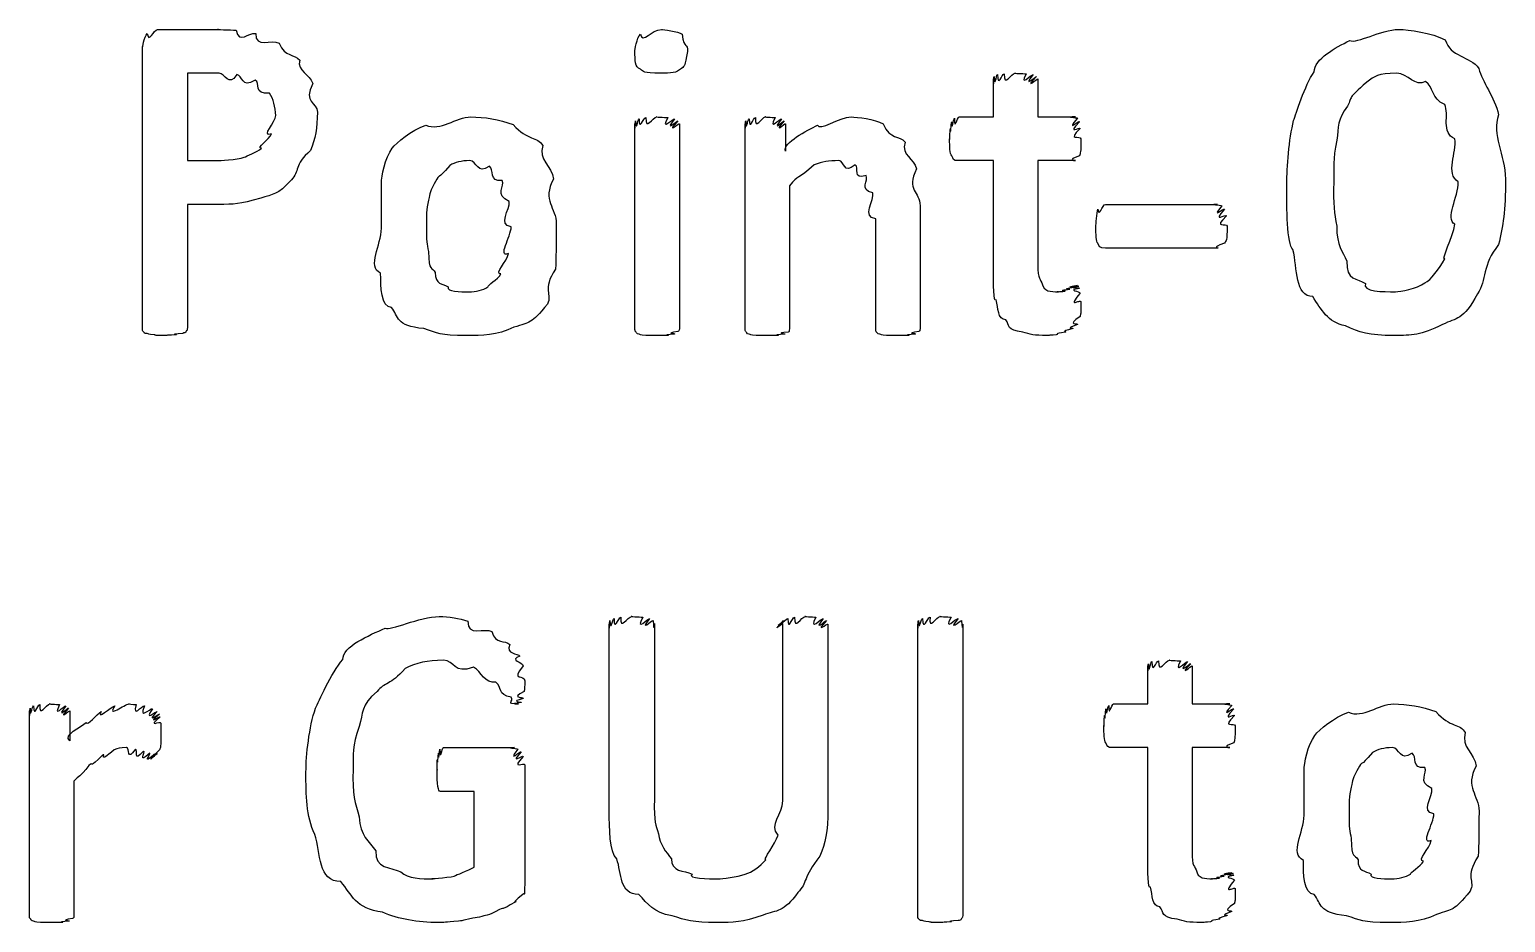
# Model space of a CAD drawing. Header units: millimetres. Extents: x 0 to 216, y 0 to 279.
# Drawn here: x 45.33 to 57.23, y 86.07 to 93.28 of the extents above; entities that cross this region are included whole.
import ezdxf

# ---------------------------------------------------------------- set-up
doc = ezdxf.new("R2010")
doc.units = ezdxf.units.MM
doc.layers.get('0').update_dxf_attribs({"linetype": 'CONTINUOUS'})

msp = doc.modelspace()

# ---------------------------------------------------------------- linework, layer by layer
at = {"color": 0}
for p, q in [((46.3628, 93.2766), (46.8535, 93.2766)), ((46.2414, 90.8678), (46.2414, 93.139)), ((50.6374, 93.1002), (50.6374, 93.1002)), ((46.8588, 92.9238), (46.6051, 92.9238)), ((46.6051, 92.9238), (46.6051, 92.2182)), ((53.104, 92.571), (53.104, 92.8797)), ((53.4624, 92.8797), (53.4624, 92.571)), ((47.6525, 92.6098), (47.6525, 92.6098)), ((47.3163, 92.5823), (47.3163, 92.5823)), ((50.213, 90.8625), (50.213, 92.516)), ((50.5714, 92.516), (50.5714, 90.8625)), ((51.1016, 90.8625), (51.1016, 92.516)), ((51.4269, 92.516), (51.4269, 92.2955)), ((52.8285, 92.571), (53.104, 92.571)), ((53.4624, 92.571), (53.7655, 92.571)), ((46.6051, 92.2182), (46.8535, 92.2182)), ((53.104, 92.2182), (52.8228, 92.2182)), ((53.104, 91.3253), (53.104, 92.2182)), ((53.7655, 92.2182), (53.4624, 92.2182)), ((53.4624, 92.2182), (53.4624, 91.4467)), ((51.46, 92.0143), (51.46, 90.8625)), ((56.8537, 92.0475), (56.8537, 92.0475)), ((57.234, 92.0694), (57.234, 92.0694)), ((46.8535, 91.8655), (46.6051, 91.8655)), ((46.6051, 91.8655), (46.6051, 90.8734)), ((52.5127, 91.8545), (52.5127, 90.8625)), ((54.0082, 91.8655), (54.912, 91.8655)), ((49.2153, 91.6838), (49.2153, 91.6838)), ((49.579, 91.7056), (49.579, 91.7056)), ((52.1547, 90.8625), (52.1547, 91.7497)), ((54.9892, 91.6891), (54.9892, 91.6891)), ((54.912, 91.5127), (54.0082, 91.5127)), ((53.8095, 91.0773), (53.8095, 91.0773)), ((50.0063, 86.9735), (50.0063, 88.4784)), ((50.37, 88.4837), (50.37, 87.0673)), ((51.4064, 87.0507), (51.4064, 88.4837)), ((51.7701, 88.4784), (51.7701, 87.001)), ((52.4937, 86.13), (52.4937, 88.4784)), ((52.8574, 88.4784), (52.8574, 86.13)), ((54.3486, 87.8336), (54.3486, 88.1422)), ((54.7067, 88.1422), (54.7067, 87.8336)), ((49.324, 88.0209), (49.324, 88.0209)), ((45.3305, 86.1247), (45.3305, 87.7782)), ((45.6558, 87.7782), (45.6558, 87.5358)), ((54.0727, 87.8336), (54.3486, 87.8336)), ((54.7067, 87.8336), (55.0101, 87.8336)), ((46.3889, 87.5965), (46.3889, 87.5965)), ((48.6682, 87.4808), (49.2414, 87.4808)), ((54.3486, 87.4808), (54.0674, 87.4808)), ((54.3486, 86.5875), (54.3486, 87.4808)), ((55.0101, 87.4808), (54.7067, 87.4808)), ((54.7067, 87.4808), (54.7067, 86.7089)), ((49.324, 87.3428), (49.324, 86.3836)), ((45.689, 87.2105), (45.689, 86.1247)), ((48.9162, 87.128), (48.6463, 87.128)), ((48.9162, 86.5159), (48.9162, 87.128)), ((56.6568, 86.946), (56.6568, 86.946)), ((57.0205, 86.9678), (57.0205, 86.9678)), ((55.0541, 86.3395), (55.0541, 86.3395))]:
    msp.add_line(p, q, dxfattribs=at)
for points in [[(46.2414, 93.139), (46.2414, 93.1139), (46.2538, 93.2215), (46.2802, 93.2437)], [(46.2802, 93.2437), (46.2926, 93.158), (46.3324, 93.2766), (46.3628, 93.2766)], [(46.8535, 93.2766), (46.8175, 93.2766), (46.9526, 93.2737), (46.9967, 93.2713)], [(46.9967, 93.2713), (47.0242, 93.1513), (47.093, 93.2575), (47.1565, 93.2437)], [(47.1565, 93.2437), (47.148, 93.1224), (47.2803, 93.2021), (47.3438, 93.1665)], [(50.213, 93.1002), (50.213, 93.1072), (50.2267, 93.212), (50.2571, 93.2381)], [(50.2571, 93.2381), (50.2751, 93.158), (50.3467, 93.2766), (50.4278, 93.2766)], [(50.4278, 93.2766), (50.4363, 93.2766), (50.5629, 93.2628), (50.5933, 93.2381)], [(50.5933, 93.2381), (50.6127, 93.1115), (50.6374, 93.1693), (50.6374, 93.1002)], [(55.9774, 93.1884), (56.0395, 93.158), (56.2225, 93.2766), (56.3742, 93.2766)], [(56.3742, 93.2766), (56.4515, 93.2766), (56.6416, 93.249), (56.7489, 93.194)], [(47.3438, 93.1665), (47.395, 93.048), (47.4652, 93.0836), (47.5093, 93.0286)], [(50.2571, 92.9569), (50.213, 92.9707), (50.213, 93.03), (50.213, 93.1002)], [(50.6374, 93.1002), (50.6127, 92.9749), (50.6208, 92.9873), (50.5876, 92.9626)], [(55.6906, 92.9351), (55.6934, 93.0409), (55.8631, 93.1291), (55.9774, 93.1884)], [(56.7489, 93.194), (56.7849, 93.0522), (56.9489, 93.0645), (57.0191, 92.9626)], [(47.5093, 93.0286), (47.4871, 92.9418), (47.5918, 92.9143), (47.6141, 92.8412)], [(47.002, 92.9128), (46.936, 92.8053), (46.9057, 92.9238), (46.8588, 92.9238)], [(47.1509, 92.8688), (47.0352, 92.7943), (47.0531, 92.9086), (47.002, 92.9128)], [(47.2666, 92.764), (47.1304, 92.7474), (47.1978, 92.8469), (47.1509, 92.8688)], [(50.4225, 92.9238), (50.2708, 92.9238), (50.286, 92.9351), (50.2571, 92.9569)], [(50.5876, 92.9626), (50.5506, 92.9238), (50.5023, 92.9238), (50.4225, 92.9238)], [(53.104, 92.8797), (53.104, 92.7806), (53.1054, 92.8882), (53.1096, 92.8963)], [(53.1096, 92.8963), (53.1153, 92.7943), (53.1262, 92.9086), (53.1372, 92.9128)], [(53.1372, 92.9128), (53.14, 92.8028), (53.1703, 92.9185), (53.1922, 92.9185)], [(53.1922, 92.9185), (53.1883, 92.8053), (53.2476, 92.9238), (53.2804, 92.9238)], [(53.2804, 92.9238), (53.2585, 92.9238), (53.3467, 92.921), (53.3686, 92.9185)], [(53.3686, 92.9185), (53.3054, 92.8028), (53.4127, 92.9157), (53.424, 92.9128)], [(53.424, 92.9128), (53.3315, 92.7943), (53.4472, 92.9033), (53.4515, 92.8963)], [(53.4515, 92.8963), (53.3425, 92.7806), (53.4624, 92.8825), (53.4624, 92.8797)], [(55.5255, 92.5435), (55.5431, 92.589), (55.6161, 92.8275), (55.6906, 92.9351)], [(56.1149, 92.8522), (55.9551, 92.7104), (56.0007, 92.7393), (55.9608, 92.6592)], [(56.3577, 92.9238), (56.2007, 92.9238), (56.1813, 92.8991), (56.1149, 92.8522)], [(56.5891, 92.8578), (56.5065, 92.8053), (56.4487, 92.9238), (56.3577, 92.9238)], [(56.7436, 92.6705), (56.6346, 92.7171), (56.6554, 92.8137), (56.5891, 92.8578)], [(57.0191, 92.9626), (57.0466, 92.8494), (57.1458, 92.7379), (57.1789, 92.5876)], [(47.3163, 92.5823), (47.3107, 92.6511), (47.2997, 92.7156), (47.2666, 92.764)], [(47.6141, 92.8412), (47.534, 92.6814), (47.6525, 92.6938), (47.6525, 92.6098)], [(47.6525, 92.6098), (47.6525, 92.4828), (47.6331, 92.3918), (47.5975, 92.3011)], [(55.9608, 92.6592), (55.874, 92.552), (55.8906, 92.4899), (55.8726, 92.3837)], [(56.8262, 92.3946), (56.7118, 92.4415), (56.7835, 92.5932), (56.7436, 92.6705)], [(47.2832, 92.4334), (47.1921, 92.4084), (47.3163, 92.5297), (47.3163, 92.5823)], [(48.2561, 92.3177), (48.2893, 92.3643), (48.4078, 92.4609), (48.5263, 92.505)], [(48.5263, 92.505), (48.6449, 92.4525), (48.7687, 92.571), (48.8901, 92.571)], [(48.8901, 92.571), (48.9977, 92.571), (49.1172, 92.5505), (49.2319, 92.5103)], [(49.2319, 92.5103), (49.3476, 92.3756), (49.4273, 92.4168), (49.469, 92.3396)], [(50.213, 92.516), (50.213, 92.4235), (50.2144, 92.5297), (50.2186, 92.5382)], [(50.2186, 92.5382), (50.2239, 92.4387), (50.2348, 92.5505), (50.2461, 92.5544)], [(50.2461, 92.5544), (50.249, 92.45), (50.2789, 92.5657), (50.3012, 92.5657)], [(50.3012, 92.5657), (50.2969, 92.4525), (50.3562, 92.571), (50.3894, 92.571)], [(50.3894, 92.571), (50.3671, 92.571), (50.4553, 92.5682), (50.4776, 92.5657)], [(50.4776, 92.5657), (50.4141, 92.45), (50.5217, 92.5615), (50.5326, 92.5544)], [(50.5326, 92.5544), (50.4402, 92.4387), (50.5562, 92.5449), (50.5601, 92.5382)], [(50.5601, 92.5382), (50.4515, 92.4235), (50.5714, 92.523), (50.5714, 92.516)], [(51.1016, 92.516), (51.1016, 92.4235), (51.103, 92.5297), (51.1073, 92.5382)], [(51.1073, 92.5382), (51.1087, 92.4387), (51.1196, 92.5505), (51.1348, 92.5544)], [(51.1348, 92.5544), (51.1376, 92.45), (51.1651, 92.5657), (51.1845, 92.5657)], [(51.1845, 92.5657), (51.1789, 92.4525), (51.2339, 92.571), (51.2671, 92.571)], [(51.2671, 92.571), (51.241, 92.571), (51.3221, 92.5682), (51.3443, 92.5657)], [(51.3443, 92.5657), (51.2851, 92.45), (51.3828, 92.5615), (51.3941, 92.5544)], [(51.3941, 92.5544), (51.3073, 92.4387), (51.4117, 92.5449), (51.416, 92.5382)], [(51.416, 92.5382), (51.3182, 92.4235), (51.4269, 92.523), (51.4269, 92.516)], [(51.4269, 92.2955), (51.4064, 92.3643), (51.6008, 92.4609), (51.6862, 92.505)], [(51.6862, 92.505), (51.6971, 92.4525), (51.864, 92.571), (51.9561, 92.571)], [(51.9561, 92.571), (52.0086, 92.571), (52.1451, 92.552), (52.2153, 92.516)], [(52.2153, 92.516), (52.2704, 92.3794), (52.3476, 92.4292), (52.3917, 92.3671)], [(52.7569, 92.4775), (52.7583, 92.4126), (52.7636, 92.5174), (52.7678, 92.5326)], [(52.7678, 92.5326), (52.7692, 92.4415), (52.7816, 92.5558), (52.79, 92.5601)], [(52.79, 92.5601), (52.7872, 92.4525), (52.8133, 92.571), (52.8285, 92.571)], [(53.7655, 92.571), (53.6691, 92.571), (53.7778, 92.5671), (53.782, 92.5601)], [(53.782, 92.5601), (53.6801, 92.4415), (53.7944, 92.5463), (53.7986, 92.5326)], [(53.7986, 92.5326), (53.6885, 92.4126), (53.8043, 92.4994), (53.8043, 92.4775)], [(55.4701, 92.0309), (55.4701, 92.1632), (55.4881, 92.3893), (55.5255, 92.5435)], [(57.1789, 92.5876), (57.1154, 92.4306), (57.234, 92.2637), (57.234, 92.0694)], [(47.2006, 92.3177), (47.1523, 92.3177), (47.2641, 92.3893), (47.2832, 92.4334)], [(52.7512, 92.3946), (52.7512, 92.3685), (52.7526, 92.4553), (52.7569, 92.4775)], [(52.7678, 92.257), (52.7512, 92.2736), (52.7512, 92.3315), (52.7512, 92.3946)], [(53.8043, 92.4775), (53.691, 92.3685), (53.8095, 92.4278), (53.8095, 92.3946)], [(53.8095, 92.3946), (53.8095, 92.2736), (53.8057, 92.286), (53.7986, 92.257)], [(55.8726, 92.3837), (55.8408, 92.2211), (55.8504, 92.1646), (55.8504, 92.0475)], [(56.8537, 92.0475), (56.745, 92.111), (56.8441, 92.2874), (56.8262, 92.3946)], [(47.0627, 92.2457), (47.0793, 92.2542), (47.1632, 92.2874), (47.2006, 92.3177)], [(47.5975, 92.3011), (47.461, 92.1812), (47.5093, 92.13), (47.443, 92.0641)], [(48.1679, 92.0365), (48.1679, 92.0888), (48.1969, 92.2405), (48.2561, 92.3177)], [(49.469, 92.3396), (49.4316, 92.2253), (49.542, 92.1755), (49.5572, 92.0694)], [(52.3917, 92.3671), (52.3586, 92.2584), (52.4662, 92.2362), (52.4852, 92.1523)], [(52.8228, 92.2182), (52.7763, 92.2182), (52.7816, 92.2306), (52.7678, 92.257)], [(53.7986, 92.257), (53.6773, 92.2182), (53.7792, 92.2182), (53.7655, 92.2182)], [(46.8535, 92.2182), (46.8507, 92.2182), (47.0076, 92.2267), (47.0627, 92.2457)], [(48.7193, 92.1798), (48.6117, 92.0489), (48.6435, 92.1163), (48.6145, 92.0694)], [(48.8791, 92.2182), (48.8142, 92.2182), (48.7634, 92.2045), (48.7193, 92.1798)], [(49.0389, 92.1741), (48.9398, 92.0997), (48.9409, 92.2182), (48.8791, 92.2182)], [(49.1437, 92.0584), (49.028, 92.0447), (49.083, 92.148), (49.0389, 92.1741)], [(51.6587, 92.1854), (51.5278, 92.0598), (51.5288, 92.1096), (51.46, 92.0143)], [(51.8569, 92.2182), (51.7744, 92.2182), (51.7246, 92.2073), (51.6587, 92.1854)], [(51.9892, 92.1854), (51.8915, 92.0997), (51.9081, 92.2182), (51.8569, 92.2182)], [(52.0774, 92.0972), (51.9645, 92.0598), (52.0252, 92.166), (51.9892, 92.1854)], [(52.4852, 92.1523), (52.3946, 91.9759), (52.5127, 91.9716), (52.5127, 91.8545)], [(47.443, 92.0641), (47.3287, 91.9346), (47.2944, 91.9508), (47.195, 91.9152)], [(48.1679, 91.6725), (48.1679, 91.7512), (48.1679, 91.9261), (48.1679, 92.0365)], [(48.6145, 92.0694), (48.5539, 91.9536), (48.562, 91.9649), (48.5482, 91.8986)], [(49.1987, 91.8877), (49.0788, 91.9455), (49.1684, 92.0101), (49.1437, 92.0584)], [(49.5572, 92.0694), (49.4605, 91.8944), (49.579, 91.8408), (49.579, 91.7056)], [(52.1324, 91.9593), (52.0129, 91.9826), (52.1021, 92.0598), (52.0774, 92.0972)], [(55.5198, 91.5017), (55.4701, 91.5416), (55.4701, 91.8326), (55.4701, 92.0309)], [(55.8504, 92.0475), (55.8408, 91.8573), (55.8574, 91.7995), (55.8726, 91.6891)], [(56.8262, 91.7056), (56.745, 91.7469), (56.8537, 91.9261), (56.8537, 92.0475)], [(57.234, 92.0694), (57.234, 91.8062), (57.2149, 91.6975), (57.1789, 91.5402)], [(47.195, 91.9152), (47.0158, 91.8655), (46.9858, 91.8655), (46.8535, 91.8655)], [(48.5482, 91.8986), (48.5278, 91.8242), (48.5316, 91.7677), (48.5316, 91.6947)], [(52.1547, 91.7497), (52.039, 91.7582), (52.1462, 91.9067), (52.1324, 91.9593)], [(49.2153, 91.6838), (49.101, 91.7003), (49.2097, 91.8242), (49.1987, 91.8877)], [(53.9309, 91.6891), (53.9309, 91.6961), (53.9365, 91.8009), (53.9475, 91.827)], [(53.9475, 91.827), (53.9556, 91.7469), (53.9821, 91.8655), (54.0082, 91.8655)], [(54.912, 91.8655), (54.8308, 91.8655), (54.9342, 91.8616), (54.9451, 91.8545)], [(54.9451, 91.8545), (54.8527, 91.736), (54.9631, 91.8408), (54.9674, 91.827)], [(54.9674, 91.827), (54.864, 91.7071), (54.9797, 91.7938), (54.9836, 91.772)], [(48.1623, 91.3088), (48.0494, 91.3652), (48.1679, 91.5363), (48.1679, 91.6725)], [(48.5316, 91.6947), (48.5278, 91.5596), (48.5373, 91.5515), (48.5482, 91.4852)], [(49.1931, 91.4686), (49.101, 91.4315), (49.2153, 91.6065), (49.2153, 91.6838)], [(49.579, 91.7056), (49.579, 91.5088), (49.5762, 91.452), (49.5734, 91.3419)], [(53.9475, 91.5515), (53.9309, 91.5638), (53.9309, 91.6231), (53.9309, 91.6891)], [(54.9836, 91.772), (54.8707, 91.663), (54.9892, 91.7222), (54.9892, 91.6891)], [(54.9892, 91.6891), (54.9892, 91.5638), (54.9811, 91.5762), (54.9674, 91.5515)], [(55.8726, 91.6891), (55.874, 91.524), (55.9181, 91.488), (55.9551, 91.4079)], [(56.7436, 91.4245), (56.7118, 91.4164), (56.811, 91.598), (56.8262, 91.7056)], [(54.0082, 91.5127), (53.9556, 91.5127), (53.9612, 91.525), (53.9475, 91.5515)], [(54.9674, 91.5515), (54.846, 91.5127), (54.937, 91.5127), (54.912, 91.5127)], [(57.1789, 91.5402), (57.0424, 91.3765), (57.0851, 91.2537), (57.0082, 91.1433)], [(48.5482, 91.4852), (48.5496, 91.3144), (48.5771, 91.3652), (48.6033, 91.3144)], [(49.1324, 91.3035), (49.0746, 91.3035), (49.1822, 91.4054), (49.1931, 91.4686)], [(53.4624, 91.4467), (53.4596, 91.2551), (53.4734, 91.2784), (53.4956, 91.2315)], [(55.6796, 91.1214), (55.5392, 91.1186), (55.5554, 91.35), (55.5198, 91.5017)], [(56.5838, 91.2315), (56.6304, 91.2551), (56.702, 91.3433), (56.7436, 91.4245)], [(48.2505, 91.0332), (48.1637, 91.0347), (48.1623, 91.2012), (48.1623, 91.3088)], [(48.6033, 91.3144), (48.6008, 91.2153), (48.6639, 91.2276), (48.708, 91.1987)], [(49.028, 91.1987), (49.0195, 91.211), (49.1063, 91.2594), (49.1324, 91.3035)], [(49.5734, 91.3419), (49.4577, 91.1737), (49.5515, 91.1408), (49.5074, 91.0608)], [(53.1262, 91.0939), (53.104, 91.0636), (53.104, 91.2372), (53.104, 91.3253)], [(55.9551, 91.4079), (55.947, 91.2481), (56.0405, 91.2703), (56.104, 91.2262)], [(48.708, 91.1987), (48.689, 91.1599), (48.8075, 91.1599), (48.8735, 91.1599)], [(48.8735, 91.1599), (48.9313, 91.1599), (48.9839, 91.1722), (49.028, 91.1987)], [(53.4956, 91.2315), (53.5079, 91.1599), (53.5644, 91.1599), (53.6279, 91.1599)], [(53.6829, 91.1655), (53.6222, 91.1712), (53.7104, 91.1779), (53.7214, 91.1821)], [(53.7214, 91.1821), (53.6469, 91.1821), (53.7464, 91.1945), (53.7545, 91.1987)], [(53.7545, 91.1987), (53.6663, 91.1931), (53.7739, 91.2096), (53.782, 91.2096)], [(53.782, 91.2096), (53.6773, 91.1931), (53.7891, 91.2068), (53.793, 91.204)], [(53.793, 91.204), (53.6843, 91.1888), (53.7986, 91.1987), (53.7986, 91.1874)], [(53.7986, 91.1874), (53.6885, 91.1712), (53.8043, 91.1669), (53.8043, 91.149)], [(56.104, 91.2262), (56.0765, 91.1599), (56.2501, 91.1599), (56.3467, 91.1599)], [(56.3467, 91.1599), (56.3852, 91.1599), (56.5203, 91.1835), (56.5838, 91.2315)], [(53.2035, 90.9341), (53.1372, 90.9355), (53.1442, 91.0304), (53.1262, 91.0939)], [(53.6279, 91.1599), (53.5919, 91.1599), (53.6677, 91.1613), (53.6829, 91.1655)], [(53.8043, 91.149), (53.691, 91.0167), (53.8095, 91.1063), (53.8095, 91.0773)], [(53.8095, 91.0773), (53.8095, 90.9394), (53.8067, 90.9906), (53.8043, 90.9616)], [(55.9442, 90.8844), (55.7967, 90.9133), (55.7484, 91.0181), (55.6796, 91.1214)], [(57.0082, 91.1433), (56.8925, 90.9242), (56.8399, 90.9532), (56.727, 90.8953)], [(48.5098, 90.8625), (48.2808, 90.8844), (48.3087, 90.9588), (48.2505, 91.0332)], [(49.5074, 91.0608), (49.3695, 90.8953), (49.3723, 90.9175), (49.2372, 90.8734)], [(53.8043, 90.9616), (53.6843, 90.8801), (53.793, 90.9091), (53.782, 90.8953)], [(46.247, 90.8403), (46.2414, 90.836), (46.2414, 90.8569), (46.2414, 90.8678)], [(46.2802, 90.8237), (46.2523, 90.8209), (46.2538, 90.8322), (46.247, 90.8403)], [(46.5942, 90.8459), (46.5899, 90.8251), (46.5804, 90.8308), (46.5667, 90.8237)], [(46.6051, 90.8734), (46.6012, 90.8403), (46.6012, 90.8526), (46.5942, 90.8459)], [(48.8569, 90.8071), (48.6311, 90.8071), (48.6269, 90.8251), (48.5098, 90.8625)], [(49.2372, 90.8734), (49.101, 90.8071), (48.9783, 90.8071), (48.8569, 90.8071)], [(50.2186, 90.8403), (50.213, 90.836), (50.213, 90.854), (50.213, 90.8625)], [(50.2461, 90.8184), (50.2239, 90.8209), (50.2253, 90.8322), (50.2186, 90.8403)], [(50.5601, 90.8403), (50.4402, 90.8209), (50.5464, 90.8251), (50.5326, 90.8184)], [(50.5714, 90.8625), (50.5686, 90.836), (50.5672, 90.8473), (50.5601, 90.8403)], [(51.1073, 90.8403), (51.1016, 90.836), (51.1016, 90.854), (51.1016, 90.8625)], [(51.1348, 90.8184), (51.1129, 90.8209), (51.1143, 90.8322), (51.1073, 90.8403)], [(51.4491, 90.8346), (51.3292, 90.8209), (51.4354, 90.8251), (51.4216, 90.8184)], [(51.46, 90.8625), (51.4572, 90.8322), (51.4558, 90.8417), (51.4491, 90.8346)], [(52.16, 90.8346), (52.1561, 90.8322), (52.1547, 90.8512), (52.1547, 90.8625)], [(52.1878, 90.8184), (52.167, 90.8209), (52.167, 90.8308), (52.16, 90.8346)], [(52.5018, 90.8403), (52.3833, 90.8209), (52.488, 90.8251), (52.4743, 90.8184)], [(52.5127, 90.8625), (52.5127, 90.836), (52.5089, 90.8473), (52.5018, 90.8403)], [(53.3411, 90.8346), (53.2059, 90.8473), (53.2391, 90.89), (53.2035, 90.9341)], [(53.534, 90.8071), (53.4349, 90.8071), (53.3961, 90.8156), (53.3411, 90.8346)], [(53.6829, 90.8346), (53.5852, 90.8184), (53.636, 90.8195), (53.6113, 90.8128)], [(53.7436, 90.8625), (53.6293, 90.8322), (53.7048, 90.8417), (53.6829, 90.8346)], [(53.782, 90.8953), (53.6663, 90.854), (53.7616, 90.8734), (53.7436, 90.8625)], [(56.3354, 90.8071), (56.1315, 90.8071), (56.0546, 90.8322), (55.9442, 90.8844)], [(56.727, 90.8953), (56.5464, 90.8071), (56.4815, 90.8071), (56.3354, 90.8071)], [(46.3352, 90.8128), (46.2813, 90.8142), (46.294, 90.8195), (46.2802, 90.8237)], [(46.4234, 90.8071), (46.3254, 90.8071), (46.3571, 90.8085), (46.3352, 90.8128)], [(46.5116, 90.8128), (46.3984, 90.8071), (46.4591, 90.8071), (46.4234, 90.8071)], [(46.5667, 90.8237), (46.4425, 90.8142), (46.5335, 90.8156), (46.5116, 90.8128)], [(50.3012, 90.8071), (50.249, 90.8099), (50.2599, 90.8142), (50.2461, 90.8184)], [(50.3894, 90.8071), (50.2969, 90.8071), (50.3259, 90.8071), (50.3012, 90.8071)], [(50.4776, 90.8071), (50.3671, 90.8071), (50.4254, 90.8071), (50.3894, 90.8071)], [(50.5326, 90.8184), (50.4141, 90.8099), (50.5023, 90.8099), (50.4776, 90.8071)], [(51.1898, 90.8071), (51.1376, 90.8099), (51.1485, 90.8142), (51.1348, 90.8184)], [(51.278, 90.8071), (51.1859, 90.8071), (51.2149, 90.8071), (51.1898, 90.8071)], [(51.3662, 90.8071), (51.2561, 90.8071), (51.314, 90.8071), (51.278, 90.8071)], [(51.4216, 90.8184), (51.3031, 90.8099), (51.3913, 90.8099), (51.3662, 90.8071)], [(52.2429, 90.8071), (52.1931, 90.8099), (52.2016, 90.8142), (52.1878, 90.8184)], [(52.3363, 90.8071), (52.24, 90.8071), (52.2676, 90.8071), (52.2429, 90.8071)], [(52.4192, 90.8071), (52.3102, 90.8071), (52.3695, 90.8071), (52.3363, 90.8071)], [(52.4743, 90.8184), (52.3586, 90.8099), (52.4439, 90.8099), (52.4192, 90.8071)], [(53.6113, 90.8128), (53.534, 90.8071), (53.5587, 90.8071), (53.534, 90.8071)], [(47.8578, 88.1916), (47.8536, 88.2992), (48.0674, 88.386), (48.1997, 88.4453)], [(48.1997, 88.4453), (48.2353, 88.4206), (48.4766, 88.5391), (48.635, 88.5391)], [(48.635, 88.5391), (48.7137, 88.5391), (48.7962, 88.5254), (48.8668, 88.5003)], [(48.8668, 88.5003), (48.8569, 88.3737), (49.0044, 88.4509), (49.0594, 88.4178)], [(50.0063, 88.4784), (50.0063, 88.3916), (50.0077, 88.4975), (50.0119, 88.5059)], [(50.0119, 88.5059), (50.0172, 88.4068), (50.0295, 88.5183), (50.0447, 88.5225)], [(50.0447, 88.5225), (50.0461, 88.4135), (50.0779, 88.5292), (50.1001, 88.5335)], [(50.1001, 88.5335), (50.0902, 88.4206), (50.1509, 88.5391), (50.1883, 88.5391)], [(50.1883, 88.5391), (50.1608, 88.5391), (50.25, 88.5363), (50.2765, 88.5335)], [(50.2765, 88.5335), (50.2116, 88.4135), (50.3206, 88.5254), (50.3315, 88.5225)], [(50.3315, 88.5225), (50.2377, 88.4068), (50.3548, 88.5126), (50.359, 88.5059)], [(50.359, 88.5059), (50.3661, 88.3916), (50.37, 88.4908), (50.37, 88.4837)], [(51.4064, 88.4837), (51.2921, 88.3916), (51.4078, 88.4975), (51.4117, 88.5059)], [(51.4117, 88.5059), (51.3031, 88.4068), (51.4297, 88.5183), (51.4449, 88.5225)], [(51.4449, 88.5225), (51.4505, 88.4135), (51.478, 88.5292), (51.4999, 88.5335)], [(51.4999, 88.5335), (51.4974, 88.4206), (51.5553, 88.5391), (51.5881, 88.5391)], [(51.5881, 88.5391), (51.5634, 88.5391), (51.6488, 88.5363), (51.671, 88.5335)], [(51.671, 88.5335), (51.6117, 88.4135), (51.7165, 88.5254), (51.7317, 88.5225)], [(51.7317, 88.5225), (51.6407, 88.4068), (51.755, 88.5126), (51.7592, 88.5059)], [(51.7592, 88.5059), (51.6516, 88.3916), (51.7701, 88.4894), (51.7701, 88.4784)], [(52.4937, 88.4784), (52.4937, 88.3916), (52.4951, 88.4975), (52.499, 88.5059)], [(52.499, 88.5059), (52.5046, 88.4068), (52.517, 88.5183), (52.5321, 88.5225)], [(52.5321, 88.5225), (52.5378, 88.4135), (52.5709, 88.5292), (52.5928, 88.5335)], [(52.5928, 88.5335), (52.5819, 88.4206), (52.6426, 88.5391), (52.6754, 88.5391)], [(52.6754, 88.5391), (52.6507, 88.5391), (52.7417, 88.5363), (52.7636, 88.5335)], [(52.7636, 88.5335), (52.6948, 88.4135), (52.8038, 88.5254), (52.8189, 88.5225)], [(52.8189, 88.5225), (52.7251, 88.4068), (52.8422, 88.5126), (52.8465, 88.5059)], [(52.8465, 88.5059), (52.8532, 88.3916), (52.8574, 88.4894), (52.8574, 88.4784)], [(49.0594, 88.4178), (49.0883, 88.3102), (49.1656, 88.3528), (49.203, 88.313)], [(49.203, 88.313), (49.1656, 88.2329), (49.2704, 88.2442), (49.2855, 88.2191)], [(49.2855, 88.2191), (49.1945, 88.1863), (49.3088, 88.1712), (49.313, 88.1422)], [(47.6373, 87.8004), (47.662, 87.8473), (47.7615, 88.0844), (47.8578, 88.1916)], [(48.3595, 88.12), (48.2395, 87.9796), (48.1954, 88.0124), (48.1334, 87.9327)], [(48.6682, 88.1863), (48.5373, 88.1863), (48.4505, 88.1641), (48.3595, 88.12)], [(48.9109, 88.1309), (48.7468, 88.0678), (48.7634, 88.1863), (48.6682, 88.1863)], [(49.0926, 88.0099), (49.0001, 87.9948), (48.9797, 88.0939), (48.9109, 88.1309)], [(49.313, 88.1422), (49.2054, 88.0124), (49.324, 88.0759), (49.324, 88.0209)], [(54.3486, 88.1422), (54.3486, 88.0428), (54.35, 88.1503), (54.3539, 88.1585)], [(54.3539, 88.1585), (54.3595, 88.0565), (54.3705, 88.1712), (54.3814, 88.175)], [(54.3814, 88.175), (54.3842, 88.065), (54.4146, 88.1807), (54.4368, 88.1807)], [(54.4368, 88.1807), (54.4326, 88.0678), (54.4918, 88.1863), (54.525, 88.1863)], [(54.525, 88.1863), (54.5028, 88.1863), (54.591, 88.1835), (54.6132, 88.1807)], [(54.6132, 88.1807), (54.5497, 88.065), (54.6573, 88.1779), (54.6682, 88.175)], [(54.6682, 88.175), (54.5758, 88.0565), (54.6915, 88.1655), (54.6957, 88.1585)], [(54.6957, 88.1585), (54.5867, 88.0428), (54.7067, 88.1447), (54.7067, 88.1422)], [(49.2139, 87.8886), (49.1035, 87.9066), (49.1437, 87.9658), (49.0926, 88.0099)], [(49.324, 88.0209), (49.324, 87.9242), (49.3215, 87.9574), (49.3187, 87.9327)], [(48.1334, 87.9327), (47.9972, 87.8223), (48.0233, 87.7616), (47.9901, 87.6515)], [(49.2746, 87.8336), (49.1613, 87.8336), (49.2428, 87.8512), (49.2139, 87.8886)], [(49.313, 87.8777), (49.1945, 87.8473), (49.3035, 87.8512), (49.2965, 87.8445)], [(49.3187, 87.9327), (49.203, 87.8777), (49.3159, 87.8914), (49.313, 87.8777)], [(45.3305, 87.7782), (45.3305, 87.6861), (45.3319, 87.7919), (45.3362, 87.8004)], [(45.3362, 87.8004), (45.3376, 87.7013), (45.3485, 87.8127), (45.3637, 87.817)], [(45.3637, 87.817), (45.3665, 87.7122), (45.394, 87.8279), (45.4131, 87.8279)], [(45.4131, 87.8279), (45.4078, 87.715), (45.4628, 87.8336), (45.496, 87.8336)], [(45.496, 87.8336), (45.4699, 87.8336), (45.551, 87.8307), (45.5732, 87.8279)], [(45.5732, 87.8279), (45.514, 87.7122), (45.6117, 87.8237), (45.6226, 87.817)], [(45.6226, 87.817), (45.5359, 87.7013), (45.6406, 87.8071), (45.6449, 87.8004)], [(45.6449, 87.8004), (45.5468, 87.6861), (45.6558, 87.7852), (45.6558, 87.7782)], [(45.7881, 87.6847), (45.7962, 87.6529), (45.872, 87.7507), (45.9094, 87.7729)], [(45.9094, 87.7729), (45.8706, 87.697), (45.9825, 87.8085), (46.0195, 87.817)], [(46.0195, 87.817), (45.9479, 87.715), (46.0982, 87.8336), (46.1352, 87.8336)], [(46.1352, 87.8336), (46.1162, 87.8336), (46.1684, 87.8307), (46.1906, 87.8279)], [(46.1906, 87.8279), (46.1603, 87.7122), (46.2347, 87.8237), (46.2566, 87.817)], [(46.2566, 87.817), (46.2082, 87.697), (46.3035, 87.8018), (46.3229, 87.7947)], [(46.3229, 87.7947), (46.2456, 87.6819), (46.3532, 87.7796), (46.3613, 87.7729)], [(46.3613, 87.7729), (46.2594, 87.6681), (46.3737, 87.7577), (46.3779, 87.7507)], [(46.3779, 87.7507), (46.2675, 87.6572), (46.3832, 87.7397), (46.3832, 87.7288)], [(46.3832, 87.7288), (46.2703, 87.6349), (46.3889, 87.7013), (46.3889, 87.679)], [(47.5601, 87.2822), (47.5601, 87.4215), (47.5851, 87.6459), (47.6373, 87.8004)], [(49.2965, 87.8445), (49.1808, 87.8336), (49.2813, 87.8336), (49.2746, 87.8336)], [(53.9958, 87.6572), (53.9958, 87.6307), (53.9972, 87.7175), (54.0011, 87.7397)], [(54.0011, 87.7397), (54.0025, 87.6748), (54.0082, 87.7796), (54.012, 87.7947)], [(54.012, 87.7947), (54.0135, 87.7037), (54.0262, 87.8184), (54.0343, 87.8223)], [(54.0343, 87.8223), (54.0314, 87.715), (54.0575, 87.8336), (54.0727, 87.8336)], [(55.0101, 87.8336), (54.9134, 87.8336), (55.0224, 87.8293), (55.0263, 87.8223)], [(55.0263, 87.8223), (54.9243, 87.7037), (55.039, 87.8085), (55.0429, 87.7947)], [(55.0429, 87.7947), (54.9328, 87.6748), (55.0485, 87.7616), (55.0485, 87.7397)], [(55.0485, 87.7397), (54.9356, 87.6307), (55.0541, 87.69), (55.0541, 87.6572)], [(55.6976, 87.5799), (55.7308, 87.6268), (55.8493, 87.7231), (55.9675, 87.7672)], [(55.9675, 87.7672), (56.086, 87.715), (56.2102, 87.8336), (56.3316, 87.8336)], [(56.3316, 87.8336), (56.4388, 87.8336), (56.5587, 87.8127), (56.673, 87.7729)], [(56.673, 87.7729), (56.7891, 87.6378), (56.8688, 87.679), (56.9101, 87.6018)], [(45.6558, 87.5358), (45.5951, 87.5799), (45.7468, 87.6473), (45.7881, 87.6847)], [(46.3889, 87.679), (46.3889, 87.5937), (46.3889, 87.6321), (46.3889, 87.5965)], [(47.9901, 87.6515), (47.9309, 87.4875), (47.9407, 87.4282), (47.9407, 87.3044)], [(54.012, 87.5192), (53.9958, 87.5358), (53.9958, 87.5937), (53.9958, 87.6572)], [(55.0541, 87.6572), (55.0541, 87.5358), (55.0499, 87.5482), (55.0429, 87.5192)], [(46.3889, 87.5136), (46.3889, 87.4808), (46.3846, 87.4751), (46.3779, 87.4642)], [(46.3889, 87.5965), (46.3889, 87.5249), (46.3889, 87.5358), (46.3889, 87.5136)], [(54.0674, 87.4808), (54.0205, 87.4808), (54.0262, 87.4931), (54.012, 87.5192)], [(55.0429, 87.5192), (54.9219, 87.4808), (55.0238, 87.4808), (55.0101, 87.4808)], [(55.6094, 87.2987), (55.6094, 87.351), (55.6383, 87.5026), (55.6976, 87.5799)], [(56.9101, 87.6018), (56.8731, 87.4875), (56.9831, 87.4377), (56.9983, 87.3319)], [(45.9204, 87.4201), (45.8075, 87.3044), (45.8502, 87.3732), (45.81, 87.3372)], [(46.0142, 87.4642), (45.8735, 87.3442), (45.9535, 87.442), (45.9204, 87.4201)], [(46.1133, 87.4808), (46.0541, 87.4808), (46.047, 87.4751), (46.0142, 87.4642)], [(46.185, 87.4695), (46.1133, 87.3622), (46.138, 87.4808), (46.1133, 87.4808)], [(46.2509, 87.4529), (46.1603, 87.351), (46.2097, 87.4656), (46.185, 87.4695)], [(46.3007, 87.4367), (46.1973, 87.34), (46.2689, 87.449), (46.2509, 87.4529)], [(46.3391, 87.431), (46.2262, 87.3291), (46.3144, 87.4324), (46.3007, 87.4367)], [(46.3613, 87.4367), (46.2485, 87.3291), (46.3504, 87.431), (46.3391, 87.431)], [(46.3779, 87.4642), (46.2594, 87.34), (46.3684, 87.4434), (46.3613, 87.4367)], [(48.6184, 87.3813), (48.6212, 87.322), (48.6255, 87.4254), (48.6297, 87.4367)], [(48.6184, 87.3044), (48.6184, 87.274), (48.6184, 87.3594), (48.6184, 87.3813)], [(48.6297, 87.4367), (48.6297, 87.3485), (48.6364, 87.4614), (48.6406, 87.4695)], [(48.6406, 87.4695), (48.6406, 87.3622), (48.6572, 87.4808), (48.6682, 87.4808)], [(49.2414, 87.4808), (49.1589, 87.4808), (49.258, 87.4765), (49.2689, 87.4695)], [(49.2689, 87.4695), (49.1808, 87.351), (49.2883, 87.4586), (49.2965, 87.4476)], [(49.2965, 87.4476), (49.1945, 87.3333), (49.3088, 87.4268), (49.313, 87.4088)], [(49.313, 87.4088), (49.2054, 87.2959), (49.324, 87.3675), (49.324, 87.3428)], [(56.1605, 87.442), (56.0532, 87.3111), (56.0846, 87.3788), (56.0557, 87.3319)], [(56.3203, 87.4808), (56.2557, 87.4808), (56.2046, 87.467), (56.1605, 87.442)], [(56.4804, 87.4367), (56.3809, 87.3622), (56.3824, 87.4808), (56.3203, 87.4808)], [(56.5848, 87.3206), (56.4691, 87.3069), (56.5245, 87.4102), (56.4804, 87.4367)], [(45.81, 87.3372), (45.7302, 87.2338), (45.7331, 87.2613), (45.689, 87.2105)], [(47.6321, 86.7805), (47.5601, 86.9294), (47.5601, 87.0977), (47.5601, 87.2822)], [(47.9407, 87.3044), (47.9309, 87.1015), (47.957, 87.0342), (47.9901, 86.9237)], [(48.6241, 87.1664), (48.6184, 87.183), (48.6184, 87.2409), (48.6184, 87.3044)], [(55.6094, 86.935), (55.6094, 87.0133), (55.6094, 87.1883), (55.6094, 87.2987)], [(56.0557, 87.3319), (55.9954, 87.2162), (56.0035, 87.2271), (55.9897, 87.1608)], [(56.6402, 87.1499), (56.5203, 87.2077), (56.6099, 87.2726), (56.5848, 87.3206)], [(56.9983, 87.3319), (56.902, 87.1569), (57.0205, 87.103), (57.0205, 86.9678)], [(48.6463, 87.128), (48.6297, 87.128), (48.6311, 87.1403), (48.6241, 87.1664)], [(55.9897, 87.1608), (55.9689, 87.0864), (55.9731, 87.0299), (55.9731, 86.9569)], [(56.6568, 86.946), (56.5422, 86.9625), (56.6512, 87.0864), (56.6402, 87.1499)], [(50.37, 87.0673), (50.3661, 86.8634), (50.3813, 86.8659), (50.4031, 86.7862)], [(51.3676, 86.7752), (51.2921, 86.8549), (51.4064, 86.9474), (51.4064, 87.0507)], [(47.9901, 86.9237), (47.9972, 86.7668), (48.0674, 86.7255), (48.1224, 86.6482)], [(50.0669, 86.5822), (50.0063, 86.6429), (50.0063, 86.826), (50.0063, 86.9735)], [(51.7701, 87.001), (51.7701, 86.7777), (51.7483, 86.7212), (51.7042, 86.6041)], [(55.6038, 86.571), (55.4909, 86.6278), (55.6094, 86.7985), (55.6094, 86.935)], [(55.9731, 86.9569), (55.9689, 86.8218), (55.9788, 86.8137), (55.9897, 86.7473)], [(56.6346, 86.7311), (56.5422, 86.6937), (56.6568, 86.8687), (56.6568, 86.946)], [(57.0205, 86.9678), (57.0205, 86.771), (57.0177, 86.7145), (57.0149, 86.6041)], [(47.8413, 86.4002), (47.6553, 86.396), (47.6786, 86.6331), (47.6321, 86.7805)], [(50.4031, 86.7862), (50.4141, 86.7008), (50.4638, 86.6373), (50.5079, 86.5822)], [(51.2685, 86.5766), (51.2438, 86.5794), (51.3457, 86.698), (51.3676, 86.7752)], [(54.7067, 86.7089), (54.7038, 86.5173), (54.7176, 86.541), (54.7398, 86.4941)], [(55.9897, 86.7473), (55.9911, 86.5766), (56.0186, 86.6278), (56.0447, 86.5766)], [(56.5739, 86.5657), (56.5161, 86.5657), (56.6237, 86.6676), (56.6346, 86.7311)], [(48.1224, 86.6482), (48.1115, 86.4994), (48.2494, 86.5173), (48.3263, 86.4775)], [(50.2433, 86.2954), (50.0863, 86.2969), (50.1068, 86.4676), (50.0669, 86.5822)], [(50.5079, 86.5822), (50.5051, 86.4775), (50.6099, 86.4898), (50.6734, 86.4609)], [(51.103, 86.4609), (51.1556, 86.4732), (51.2244, 86.5244), (51.2685, 86.5766)], [(51.7042, 86.6041), (51.5676, 86.4291), (51.6047, 86.3921), (51.5278, 86.312)], [(54.3705, 86.3561), (54.3486, 86.3258), (54.3486, 86.4994), (54.3486, 86.5875)], [(55.692, 86.2954), (55.6052, 86.2969), (55.6038, 86.4637), (55.6038, 86.571)], [(56.0447, 86.5766), (56.0419, 86.4775), (56.1054, 86.4898), (56.1495, 86.4609)], [(56.4691, 86.4609), (56.461, 86.4732), (56.5478, 86.5216), (56.5739, 86.5657)], [(57.0149, 86.6041), (56.8992, 86.4362), (56.993, 86.403), (56.9489, 86.323)], [(48.3263, 86.4775), (48.3828, 86.4224), (48.489, 86.4224), (48.5856, 86.4224)], [(48.5856, 86.4224), (48.5331, 86.4224), (48.6971, 86.4291), (48.7564, 86.4443)], [(48.7564, 86.4443), (48.7687, 86.4553), (48.8678, 86.4856), (48.9162, 86.5159)], [(50.6734, 86.4609), (50.6307, 86.4224), (50.8071, 86.4224), (50.8882, 86.4224)], [(50.8882, 86.4224), (50.9104, 86.4224), (51.0399, 86.4348), (51.103, 86.4609)], [(54.7398, 86.4941), (54.7522, 86.4224), (54.8086, 86.4224), (54.8721, 86.4224)], [(54.8721, 86.4224), (54.8361, 86.4224), (54.912, 86.4235), (54.9271, 86.4277)], [(54.9271, 86.4277), (54.8665, 86.4334), (54.9547, 86.4401), (54.966, 86.4443)], [(54.966, 86.4443), (54.8915, 86.4443), (54.9906, 86.4567), (54.9988, 86.4609)], [(54.9988, 86.4609), (54.9106, 86.4553), (55.0182, 86.4718), (55.0263, 86.4718)], [(55.0263, 86.4718), (54.9219, 86.4553), (55.0333, 86.469), (55.0376, 86.4665)], [(55.0376, 86.4665), (54.9286, 86.4514), (55.0429, 86.4609), (55.0429, 86.45)], [(55.0429, 86.45), (54.9328, 86.4334), (55.0485, 86.4291), (55.0485, 86.4112)], [(56.1495, 86.4609), (56.1301, 86.4224), (56.2487, 86.4224), (56.315, 86.4224)], [(56.315, 86.4224), (56.3728, 86.4224), (56.425, 86.4348), (56.4691, 86.4609)], [(48.1774, 86.1522), (47.957, 86.1826), (47.9323, 86.2926), (47.8413, 86.4002)], [(49.324, 86.3836), (49.324, 86.2461), (49.3187, 86.3205), (49.3078, 86.2954)], [(51.5278, 86.312), (51.4131, 86.1494), (51.3567, 86.1702), (51.2466, 86.13)], [(54.4477, 86.1963), (54.3814, 86.1977), (54.3885, 86.2926), (54.3705, 86.3561)], [(55.0485, 86.4112), (54.9356, 86.2789), (55.0541, 86.3685), (55.0541, 86.3395)], [(55.0541, 86.3395), (55.0541, 86.202), (55.0513, 86.2528), (55.0485, 86.2238)], [(56.9489, 86.323), (56.811, 86.1579), (56.8138, 86.1797), (56.6787, 86.1356)], [(49.2471, 86.2348), (49.1215, 86.1603), (49.1712, 86.1963), (49.1201, 86.1741)], [(49.3078, 86.2954), (49.1878, 86.1977), (49.2799, 86.2528), (49.2471, 86.2348)], [(50.5135, 86.1247), (50.359, 86.1466), (50.3206, 86.221), (50.2433, 86.2954)], [(54.5853, 86.0972), (54.4505, 86.1095), (54.4834, 86.1522), (54.4477, 86.1963)], [(55.0485, 86.2238), (54.9286, 86.1427), (55.0376, 86.1716), (55.0263, 86.1579)], [(55.9513, 86.1247), (55.7223, 86.1466), (55.7498, 86.221), (55.692, 86.2954)], [(45.3362, 86.1025), (45.3305, 86.0986), (45.3305, 86.1162), (45.3305, 86.1247)], [(45.3637, 86.0806), (45.3415, 86.0834), (45.3429, 86.0944), (45.3362, 86.1025)], [(45.4187, 86.0697), (45.3665, 86.0721), (45.3775, 86.0764), (45.3637, 86.0806)], [(45.5069, 86.0697), (45.4145, 86.0697), (45.4434, 86.0697), (45.4187, 86.0697)], [(45.5951, 86.0697), (45.4851, 86.0697), (45.5429, 86.0697), (45.5069, 86.0697)], [(45.6501, 86.0806), (45.5316, 86.0721), (45.6198, 86.0721), (45.5951, 86.0697)], [(45.6777, 86.1025), (45.5581, 86.0834), (45.6639, 86.0873), (45.6501, 86.0806)], [(45.689, 86.1247), (45.6861, 86.0986), (45.6847, 86.1095), (45.6777, 86.1025)], [(48.6297, 86.0697), (48.4558, 86.0697), (48.3097, 86.0972), (48.1774, 86.1522)], [(48.7895, 86.0806), (48.6763, 86.0697), (48.6805, 86.0697), (48.6297, 86.0697)], [(48.9603, 86.1138), (48.7909, 86.0834), (48.8474, 86.0873), (48.7895, 86.0806)], [(49.1201, 86.1741), (49.0181, 86.1162), (49.0153, 86.1314), (48.9603, 86.1138)], [(50.8716, 86.0697), (50.6857, 86.0697), (50.6194, 86.0873), (50.5135, 86.1247)], [(51.2466, 86.13), (51.0755, 86.0697), (51.011, 86.0697), (50.8716, 86.0697)], [(52.499, 86.1025), (52.4937, 86.0986), (52.4937, 86.1191), (52.4937, 86.13)], [(52.5321, 86.0859), (52.5046, 86.0834), (52.506, 86.0944), (52.499, 86.1025)], [(52.5872, 86.075), (52.5336, 86.0764), (52.5459, 86.082), (52.5321, 86.0859)], [(52.6754, 86.0697), (52.5819, 86.0697), (52.6122, 86.0707), (52.5872, 86.075)], [(52.7636, 86.075), (52.6507, 86.0697), (52.7113, 86.0697), (52.6754, 86.0697)], [(52.8189, 86.0859), (52.6948, 86.0764), (52.7858, 86.0778), (52.7636, 86.075)], [(52.8465, 86.1025), (52.8422, 86.0834), (52.8327, 86.0887), (52.8189, 86.0859)], [(52.8574, 86.13), (52.8532, 86.0986), (52.8532, 86.1095), (52.8465, 86.1025)], [(54.7783, 86.0697), (54.6791, 86.0697), (54.6407, 86.0778), (54.5853, 86.0972)], [(54.8555, 86.075), (54.7783, 86.0697), (54.8033, 86.0697), (54.7783, 86.0697)], [(54.9271, 86.0972), (54.8294, 86.0806), (54.8802, 86.082), (54.8555, 86.075)], [(54.9878, 86.1247), (54.8735, 86.0944), (54.9494, 86.1039), (54.9271, 86.0972)], [(55.0263, 86.1579), (54.9106, 86.1162), (55.0058, 86.1356), (54.9878, 86.1247)], [(56.2984, 86.0697), (56.0723, 86.0697), (56.0684, 86.0873), (55.9513, 86.1247)], [(56.6787, 86.1356), (56.5422, 86.0697), (56.4197, 86.0697), (56.2984, 86.0697)]]:
    msp.add_open_spline(points, degree=3, dxfattribs=at)

doc.saveas('drawing.dxf')
